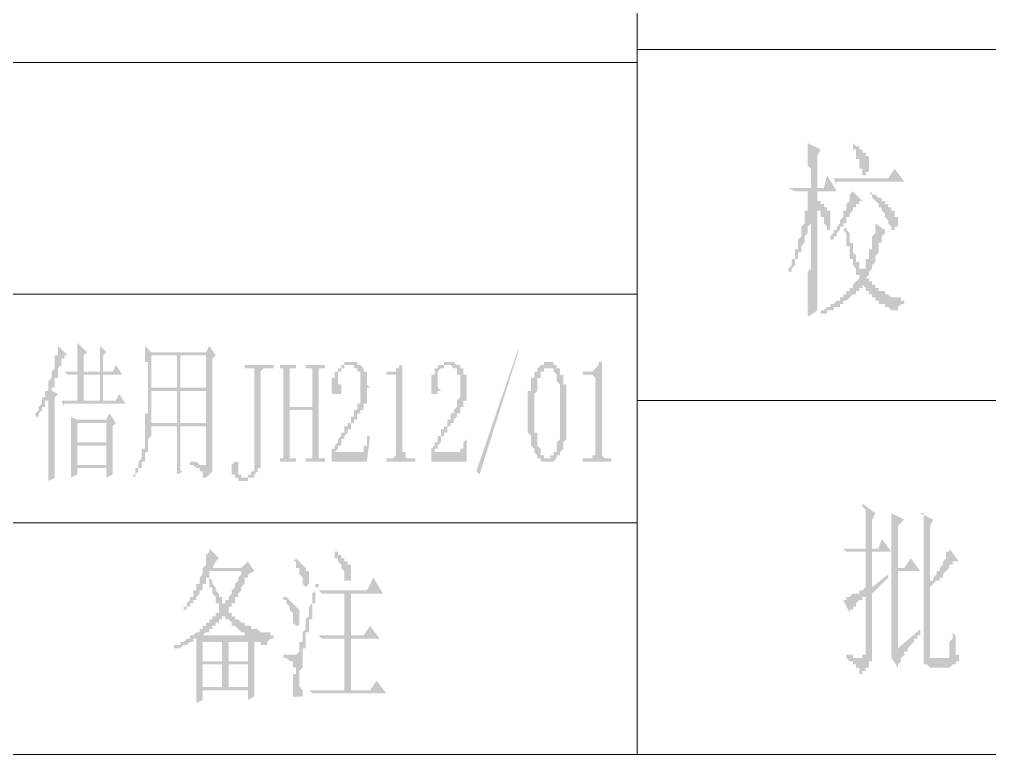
# Model space of a CAD drawing. Header units: millimetres. Extents: x 0 to 275, y 0 to 194.
# Drawn here: x 124.59 to 143.73, y 6.9 to 21.4 of the extents above; entities that cross this region are included whole.
import ezdxf

# ---------------------------------------------------------------- set-up
doc = ezdxf.new("R2010")
doc.units = ezdxf.units.MM

msp = doc.modelspace()

# ---------------------------------------------------------------- hatches: boundary and pattern name
h = msp.add_hatch(color=0)
h.paths.add_polyline_path([(141.0335, 18.901833), (141.0335, 18.838333), (141.097, 18.838333), (141.097, 18.774833), (141.097, 18.711333), (141.097, 18.647833), (141.1605, 18.647833), (141.1605, 18.584333), (141.1605, 18.520833), (141.1605, 18.457333), (141.224, 18.457333), (141.224, 18.393833), (141.224, 18.330333), (141.2875, 18.330333), (141.2875, 18.393833), (141.351, 18.393833), (141.351, 18.457333), (141.351, 18.520833), (141.351, 18.584333), (141.351, 18.647833), (141.351, 18.711333), (141.2875, 18.711333), (141.2875, 18.774833), (141.224, 18.774833), (141.224, 18.838333), (141.1605, 18.838333), (141.1605, 18.901833), (141.097, 18.901833), (141.0335, 18.965333)])
h.paths.add_polyline_path([(140.6525, 18.266833), (140.716, 18.139833), (140.716, 18.203333), (140.7795, 18.203333), (140.843, 18.203333), (140.9065, 18.203333), (142.0495, 18.203333), (141.859, 18.457333), (141.732, 18.266833)])
h.paths.add_polyline_path([(141.0335, 18.012833), (140.97, 17.949333), (140.97, 17.885833), (140.97, 17.822333), (140.9065, 17.758833), (140.9065, 17.695333), (140.9065, 17.631833), (140.843, 17.631833), (140.843, 17.568333), (140.843, 17.504833), (140.7795, 17.441333), (140.7795, 17.377833), (140.716, 17.314333), (140.716, 17.250833), (140.6525, 17.250833), (140.6525, 17.187333), (140.589, 17.123833), (140.589, 17.060333), (140.6525, 17.060333), (140.6525, 17.123833), (140.716, 17.123833), (140.716, 17.187333), (140.7795, 17.250833), (140.7795, 17.314333), (140.843, 17.314333), (140.843, 17.377833), (140.9065, 17.377833), (140.9065, 17.441333), (140.9065, 17.504833), (140.97, 17.504833), (140.97, 17.568333), (141.0335, 17.631833), (141.0335, 17.695333), (141.097, 17.695333), (141.097, 17.758833), (141.1605, 17.758833), (141.1605, 17.822333), (141.224, 17.822333)])
h.paths.add_polyline_path([(141.4145, 18.012833), (141.351, 17.949333), (141.4145, 17.949333), (141.4145, 17.885833), (141.478, 17.822333), (141.5415, 17.758833), (141.5415, 17.695333), (141.605, 17.695333), (141.605, 17.631833), (141.6685, 17.568333), (141.6685, 17.504833), (141.732, 17.441333), (141.732, 17.377833), (141.7955, 17.314333), (141.7955, 17.250833), (141.859, 17.250833), (141.859, 17.314333), (141.9225, 17.314333), (141.9225, 17.377833), (141.9225, 17.441333), (141.9225, 17.504833), (141.859, 17.504833), (141.859, 17.568333), (141.859, 17.631833), (141.7955, 17.631833), (141.7955, 17.695333), (141.732, 17.695333), (141.732, 17.758833), (141.6685, 17.758833), (141.6685, 17.822333), (141.605, 17.822333), (141.605, 17.885833), (141.5415, 17.885833), (141.478, 17.949333), (141.4145, 17.949333)])
h.paths.add_polyline_path([(141.478, 17.377833), (141.478, 17.314333), (141.478, 17.250833), (141.478, 17.187333), (141.4145, 17.123833), (141.4145, 17.060333), (141.4145, 16.996833), (141.4145, 16.933333), (141.4145, 16.869833), (141.351, 16.869833), (141.351, 16.806333), (141.351, 16.742833), (141.351, 16.679333), (141.2875, 16.679333), (141.2875, 16.615833), (141.2875, 16.552333), (141.2875, 16.488833), (141.224, 16.488833), (141.224, 16.425333), (141.224, 16.488833), (141.1605, 16.488833), (141.1605, 16.552333), (141.1605, 16.615833), (141.097, 16.615833), (141.097, 16.679333), (141.097, 16.742833), (141.0335, 16.806333), (141.0335, 16.869833), (141.0335, 16.933333), (141.0335, 16.996833), (140.97, 16.996833), (140.97, 17.060333), (140.97, 17.123833), (140.97, 17.187333), (140.9065, 17.250833), (140.9065, 17.314333), (140.843, 17.250833), (140.9065, 17.187333), (140.9065, 17.123833), (140.9065, 17.060333), (140.9065, 16.996833), (140.9065, 16.933333), (140.97, 16.933333), (140.97, 16.869833), (140.97, 16.806333), (140.97, 16.742833), (140.97, 16.679333), (141.0335, 16.679333), (141.0335, 16.615833), (141.0335, 16.552333), (141.097, 16.488833), (141.097, 16.425333), (141.097, 16.361833), (141.1605, 16.361833), (141.1605, 16.298333), (141.097, 16.234833), (141.0335, 16.171333), (141.0335, 16.107833), (140.97, 16.107833), (140.97, 16.044333), (140.9065, 16.044333), (140.9065, 15.980833), (140.843, 15.980833), (140.843, 15.917333), (140.7795, 15.917333), (140.7795, 15.853833), (140.716, 15.853833), (140.6525, 15.790333), (140.589, 15.790333), (140.589, 15.726833), (140.5255, 15.726833), (140.462, 15.663333), (140.3985, 15.663333), (140.3985, 15.599833), (140.462, 15.599833), (140.5255, 15.599833), (140.5255, 15.663333), (140.589, 15.663333), (140.6525, 15.663333), (140.6525, 15.726833), (140.716, 15.726833), (140.7795, 15.726833), (140.7795, 15.790333), (140.843, 15.790333), (140.843, 15.853833), (140.9065, 15.853833), (140.97, 15.917333), (141.0335, 15.980833), (141.097, 15.980833), (141.097, 16.044333), (141.1605, 16.044333), (141.1605, 16.107833), (141.224, 16.107833), (141.224, 16.171333), (141.2875, 16.107833), (141.2875, 16.044333), (141.351, 16.044333), (141.351, 15.980833), (141.4145, 15.980833), (141.4145, 15.917333), (141.478, 15.917333), (141.478, 15.853833), (141.5415, 15.853833), (141.5415, 15.790333), (141.605, 15.790333), (141.6685, 15.790333), (141.6685, 15.726833), (141.732, 15.726833), (141.7955, 15.663333), (141.859, 15.663333), (141.9225, 15.663333), (141.9225, 15.599833), (141.9225, 15.663333), (141.9225, 15.726833), (141.986, 15.790333), (142.0495, 15.790333), (142.0495, 15.853833), (141.986, 15.853833), (141.986, 15.917333), (141.9225, 15.917333), (141.859, 15.917333), (141.7955, 15.917333), (141.732, 15.980833), (141.6685, 15.980833), (141.6685, 16.044333), (141.605, 16.044333), (141.5415, 16.044333), (141.5415, 16.107833), (141.478, 16.107833), (141.478, 16.171333), (141.4145, 16.171333), (141.4145, 16.234833), (141.351, 16.234833), (141.351, 16.298333), (141.2875, 16.298333), (141.351, 16.361833), (141.351, 16.425333), (141.4145, 16.488833), (141.4145, 16.552333), (141.478, 16.615833), (141.478, 16.679333), (141.478, 16.742833), (141.5415, 16.806333), (141.5415, 16.869833), (141.5415, 16.933333), (141.5415, 16.996833), (141.605, 16.996833), (141.605, 17.060333), (141.605, 17.123833), (141.6685, 17.187333), (141.6685, 17.250833)])
h.paths.add_polyline_path([(140.335, 16.425333), (140.335, 17.758833), (140.335, 17.695333), (140.335, 17.631833), (140.3985, 17.631833), (140.3985, 17.568333), (140.3985, 17.504833), (140.462, 17.504833), (140.462, 17.441333), (140.462, 17.377833), (140.5255, 17.314333), (140.5255, 17.250833), (140.589, 17.250833), (140.589, 17.314333), (140.589, 17.377833), (140.589, 17.441333), (140.589, 17.504833), (140.589, 17.568333), (140.589, 17.631833), (140.5255, 17.631833), (140.5255, 17.695333), (140.462, 17.695333), (140.462, 17.758833), (140.3985, 17.758833), (140.3985, 17.822333), (140.335, 17.822333), (140.335, 18.012833), (140.716, 18.012833), (140.5255, 18.330333), (140.462, 18.076333), (140.335, 18.076333), (140.335, 18.711333), (140.3985, 18.838333), (140.1445, 18.965333), (140.1445, 18.901833), (140.1445, 18.838333), (140.1445, 18.774833), (140.1445, 18.711333), (140.1445, 18.647833), (140.1445, 18.584333), (140.1445, 18.520833), (140.208, 18.457333), (140.208, 18.393833), (140.208, 18.330333), (140.208, 18.266833), (140.208, 18.203333), (140.208, 18.139833), (140.208, 18.076333), (139.7635, 18.076333), (139.8905, 18.012833), (139.954, 18.012833), (140.208, 18.012833), (140.1445, 18.012833), (140.1445, 17.949333), (140.1445, 17.885833), (140.1445, 17.822333), (140.1445, 17.758833), (140.1445, 17.695333), (140.1445, 17.631833), (140.081, 17.631833), (140.081, 17.568333), (140.081, 17.504833), (140.081, 17.441333), (140.081, 17.377833), (140.0175, 17.314333), (140.0175, 17.250833), (140.0175, 17.187333), (140.0175, 17.123833), (139.954, 17.060333), (139.954, 16.996833), (139.954, 16.933333), (139.954, 16.869833), (139.8905, 16.869833), (139.8905, 16.806333), (139.8905, 16.742833), (139.8905, 16.679333), (139.827, 16.679333), (139.827, 16.615833), (139.827, 16.552333), (139.7635, 16.488833), (139.7635, 16.425333), (139.827, 16.425333), (139.827, 16.488833), (139.8905, 16.552333), (139.8905, 16.615833), (139.8905, 16.679333), (139.954, 16.679333), (139.954, 16.742833), (139.954, 16.806333), (140.0175, 16.806333), (140.0175, 16.869833), (140.0175, 16.933333), (140.081, 16.996833), (140.081, 17.060333), (140.081, 17.123833), (140.1445, 17.187333), (140.1445, 17.250833), (140.1445, 17.314333), (140.208, 17.377833), (140.208, 17.314333), (140.208, 17.250833), (140.208, 17.187333), (140.208, 17.123833), (140.208, 17.060333), (140.208, 16.996833), (140.208, 16.933333), (140.208, 16.869833), (140.208, 16.806333), (140.208, 16.742833), (140.208, 16.679333), (140.208, 16.615833), (140.208, 16.552333), (140.208, 16.488833), (140.1445, 16.425333), (140.1445, 16.361833), (140.1445, 16.298333), (140.1445, 16.234833), (140.1445, 16.171333), (140.1445, 16.107833), (140.1445, 16.044333), (140.1445, 15.980833), (140.1445, 15.917333), (140.1445, 15.853833), (140.1445, 15.790333), (140.1445, 15.726833), (140.1445, 15.663333), (140.1445, 15.599833), (140.1445, 15.536333), (140.335, 15.663333), (140.335, 15.726833), (140.335, 15.790333), (140.335, 15.853833), (140.335, 15.917333), (140.335, 15.980833), (140.335, 16.044333), (140.335, 16.107833), (140.335, 16.171333), (140.335, 16.234833), (140.335, 16.298333), (140.335, 16.361833)])
h = msp.add_hatch(color=0)
h.paths.add_polyline_path([(125.857, 14.393333), (126.1745, 14.393333), (126.1745, 13.885333), (125.857, 13.885333)])
h.paths.add_polyline_path([(125.73, 13.440833), (126.3015, 13.440833), (126.3015, 13.059833), (125.73, 13.059833)])
h.paths.add_polyline_path([(125.73, 12.996333), (126.3015, 12.996333), (126.3015, 12.615333), (125.73, 12.615333)])
h.paths.add_polyline_path([(125.73, 14.456833), (125.476, 14.456833), (125.5395, 14.393333), (125.603, 14.393333), (125.6665, 14.393333), (125.73, 14.393333), (125.73, 13.885333), (125.4125, 13.885333), (125.476, 13.758333), (125.476, 13.821833), (125.5395, 13.821833), (125.603, 13.821833), (126.6825, 13.821833), (126.5555, 14.012333), (126.492, 13.885333), (126.238, 13.885333), (126.238, 14.393333), (126.619, 14.393333), (126.492, 14.583833), (126.4285, 14.456833), (126.238, 14.456833), (126.238, 14.774333), (126.3015, 14.837833), (126.1745, 14.964833), (126.1745, 14.901333), (126.1745, 14.837833), (126.1745, 14.774333), (126.1745, 14.710833), (126.1745, 14.647333), (126.1745, 14.583833), (126.1745, 14.520333), (126.1745, 14.456833), (125.857, 14.456833), (125.857, 14.774333), (125.9205, 14.837833), (125.73, 15.028333), (125.73, 14.964833), (125.73, 14.901333), (125.73, 14.837833), (125.73, 14.774333), (125.73, 14.710833), (125.73, 14.647333), (125.73, 14.583833), (125.73, 14.520333)])
h.paths.add_polyline_path([(125.603, 12.361333), (125.73, 12.424833), (125.73, 12.551833), (126.3015, 12.551833), (126.3015, 12.361333), (126.4285, 12.424833), (126.4285, 12.488333), (126.4285, 12.551833), (126.4285, 12.615333), (126.4285, 12.678833), (126.4285, 12.742333), (126.4285, 12.805833), (126.4285, 12.869333), (126.4285, 12.932833), (126.4285, 12.996333), (126.4285, 13.059833), (126.4285, 13.123333), (126.4285, 13.377333), (126.492, 13.440833), (126.365, 13.631333), (126.3015, 13.504333), (125.73, 13.504333), (125.603, 13.567833), (125.603, 13.504333), (125.603, 13.440833), (125.603, 13.377333), (125.603, 13.313833), (125.603, 13.250333), (125.603, 13.186833), (125.603, 13.123333), (125.603, 13.059833), (125.603, 12.996333), (125.603, 12.932833), (125.603, 12.869333), (125.603, 12.805833), (125.603, 12.742333), (125.603, 12.678833), (125.603, 12.615333), (125.603, 12.551833), (125.603, 12.488333), (125.603, 12.424833)])
h.paths.add_polyline_path([(125.349, 14.012333), (125.222, 14.075833), (125.222, 14.139333), (125.2855, 14.139333), (125.2855, 14.202833), (125.2855, 14.266333), (125.2855, 14.329833), (125.349, 14.329833), (125.349, 14.393333), (125.349, 14.456833), (125.349, 14.520333), (125.4125, 14.583833), (125.4125, 14.647333), (125.4125, 14.710833), (125.476, 14.710833), (125.476, 14.774333), (125.5395, 14.774333), (125.349, 14.964833), (125.349, 14.901333), (125.349, 14.837833), (125.349, 14.774333), (125.2855, 14.774333), (125.2855, 14.710833), (125.2855, 14.647333), (125.2855, 14.583833), (125.2855, 14.520333), (125.222, 14.456833), (125.222, 14.393333), (125.222, 14.329833), (125.1585, 14.266333), (125.1585, 14.202833), (125.1585, 14.139333), (125.1585, 14.075833), (125.095, 14.075833), (125.095, 14.012333), (125.095, 13.948833), (125.0315, 13.948833), (125.0315, 13.885333), (125.0315, 13.821833), (124.968, 13.758333), (124.968, 13.694833), (124.9045, 13.631333), (124.9045, 13.567833), (124.9045, 13.504333), (124.9045, 13.567833), (124.968, 13.567833), (124.968, 13.631333), (125.0315, 13.694833), (125.0315, 13.758333), (125.095, 13.758333), (125.095, 13.821833), (125.095, 13.885333), (125.1585, 13.885333), (125.1585, 13.948833), (125.1585, 14.012333), (125.1585, 12.869333), (125.1585, 12.805833), (125.1585, 12.742333), (125.1585, 12.678833), (125.1585, 12.615333), (125.1585, 12.551833), (125.1585, 12.488333), (125.1585, 12.424833), (125.1585, 12.361333), (125.1585, 12.297833), (125.2855, 12.361333), (125.2855, 12.424833), (125.2855, 12.488333), (125.2855, 12.551833), (125.2855, 12.615333), (125.2855, 12.678833), (125.2855, 12.742333), (125.2855, 12.805833), (125.2855, 12.869333), (125.2855, 12.932833), (125.2855, 12.996333), (125.2855, 13.059833), (125.2855, 13.123333), (125.2855, 13.186833), (125.2855, 13.948833)])
h = msp.add_hatch(color=0)
h.paths.add_polyline_path([(127.762, 14.075833), (128.27, 14.075833), (128.27, 13.440833), (127.762, 13.440833)])
h.paths.add_polyline_path([(127.9525, 12.678833), (127.9525, 12.615333), (128.016, 12.615333), (128.0795, 12.551833), (128.143, 12.551833), (128.143, 12.488333), (128.2065, 12.488333), (128.2065, 12.424833), (128.2065, 12.361333), (128.27, 12.361333), (128.3335, 12.424833), (128.397, 12.488333), (128.397, 12.551833), (128.397, 12.615333), (128.397, 12.678833), (128.397, 14.710833), (128.4605, 14.774333), (128.3335, 14.964833), (128.27, 14.837833), (127.1905, 14.837833), (127.0635, 14.964833), (127.0635, 14.901333), (127.0635, 14.837833), (127.0635, 14.774333), (127.0635, 14.710833), (127.0635, 14.647333), (127.127, 14.647333), (127.127, 14.583833), (127.127, 14.520333), (127.127, 14.456833), (127.127, 14.393333), (127.127, 14.329833), (127.127, 14.266333), (127.127, 14.202833), (127.127, 14.139333), (127.127, 14.075833), (127.127, 14.012333), (127.127, 13.948833), (127.127, 13.885333), (127.127, 13.821833), (127.127, 13.758333), (127.127, 13.694833), (127.127, 13.631333), (127.0635, 13.631333), (127.0635, 13.567833), (127.0635, 13.504333), (127.0635, 13.440833), (127.0635, 13.377333), (127.0635, 13.313833), (127.0635, 13.250333), (127.0635, 13.186833), (127.0635, 13.123333), (127.0635, 13.059833), (127.0635, 12.996333), (127.0635, 12.932833), (127, 12.932833), (127, 12.869333), (127, 12.805833), (127, 12.742333), (126.9365, 12.678833), (126.9365, 12.615333), (126.9365, 12.551833), (126.873, 12.551833), (126.873, 12.488333), (126.873, 12.424833), (126.8095, 12.424833), (126.873, 12.361333), (126.873, 12.424833), (126.9365, 12.488333), (126.9365, 12.551833), (127, 12.551833), (127, 12.615333), (127, 12.678833), (127.0635, 12.678833), (127.0635, 12.742333), (127.0635, 12.805833), (127.0635, 12.869333), (127.127, 12.869333), (127.127, 12.932833), (127.127, 12.996333), (127.127, 13.059833), (127.127, 13.123333), (127.1905, 13.186833), (127.1905, 13.250333), (127.1905, 13.313833), (127.1905, 13.377333), (127.6985, 13.377333), (127.6985, 13.313833), (127.6985, 13.250333), (127.6985, 13.186833), (127.6985, 13.123333), (127.6985, 13.059833), (127.6985, 12.996333), (127.6985, 12.932833), (127.6985, 12.869333), (127.6985, 12.805833), (127.6985, 12.742333), (127.6985, 12.678833), (127.6985, 12.615333), (127.6985, 12.551833), (127.6985, 12.488333), (127.6985, 12.424833), (127.8255, 12.488333), (127.762, 12.488333), (127.762, 12.551833), (127.762, 12.615333), (127.762, 12.678833), (127.762, 12.742333), (127.762, 12.805833), (127.762, 12.869333), (127.762, 12.932833), (127.762, 12.996333), (127.762, 13.059833), (127.762, 13.123333), (127.762, 13.186833), (127.762, 13.250333), (127.762, 13.313833), (127.762, 13.377333), (128.27, 13.377333), (128.27, 12.678833), (128.27, 12.615333), (128.2065, 12.615333), (128.143, 12.615333), (128.0795, 12.678833), (128.016, 12.678833)])
h.paths.add_polyline_path([(127.1905, 14.774333), (127.6985, 14.774333), (127.6985, 14.139333), (127.1905, 14.139333)])
h.paths.add_polyline_path([(127.762, 14.774333), (128.27, 14.774333), (128.27, 14.139333), (127.762, 14.139333)])
h.paths.add_polyline_path([(127.1905, 14.075833), (127.6985, 14.075833), (127.6985, 13.440833), (127.1905, 13.440833), (127.1905, 13.504333), (127.1905, 13.567833), (127.1905, 13.631333), (127.1905, 13.694833), (127.1905, 13.758333), (127.1905, 13.821833), (127.1905, 13.885333), (127.1905, 13.948833), (127.1905, 14.012333)])
h = msp.add_hatch(color=0)
h.dxf.hatch_style = 2
h.paths.add_polyline_path([(133.6675, 12.424833), (133.604, 12.488333), (134.4295, 14.901333), (134.4295, 14.837833)])
h = msp.add_hatch(color=0)
h.dxf.hatch_style = 2
h.paths.add_polyline_path([(129.2225, 14.456833), (129.2225, 14.520333), (129.159, 14.520333), (129.032, 14.520333), (129.032, 14.583833), (129.6035, 14.583833), (129.6035, 14.520333), (129.413, 14.520333), (129.3495, 14.456833), (129.3495, 12.869333), (129.3495, 12.805833), (129.3495, 12.742333), (129.3495, 12.678833), (129.3495, 12.615333), (129.3495, 12.551833), (129.286, 12.551833), (129.286, 12.488333), (129.2225, 12.424833), (129.2225, 12.361333), (129.159, 12.361333), (129.0955, 12.361333), (129.0955, 12.297833), (129.032, 12.297833), (128.9685, 12.297833), (128.905, 12.297833), (128.905, 12.361333), (128.8415, 12.361333), (128.8415, 12.424833), (128.778, 12.424833), (128.778, 12.488333), (128.778, 12.551833), (128.778, 12.615333), (128.8415, 12.678833), (128.905, 12.678833), (128.905, 12.615333), (128.905, 12.551833), (128.905, 12.488333), (128.905, 12.424833), (128.9685, 12.424833), (128.9685, 12.361333), (129.032, 12.361333), (129.0955, 12.361333), (129.0955, 12.424833), (129.159, 12.424833), (129.159, 12.488333), (129.2225, 12.488333), (129.2225, 12.551833), (129.2225, 12.615333), (129.2225, 12.678833), (129.2225, 12.742333), (129.2225, 12.805833)])
h = msp.add_hatch(color=0)
h.dxf.hatch_style = 2
h.paths.add_polyline_path([(130.4925, 12.805833), (130.4925, 12.742333), (130.556, 12.742333), (130.6195, 12.742333), (130.6195, 12.678833), (130.2385, 12.678833), (130.2385, 12.742333), (130.302, 12.742333), (130.3655, 12.742333), (130.3655, 12.805833), (130.3655, 13.694833), (129.921, 13.694833), (129.921, 12.805833), (129.921, 12.742333), (129.9845, 12.742333), (130.048, 12.742333), (130.048, 12.678833), (129.7305, 12.678833), (129.7305, 12.742333), (129.794, 12.742333), (129.794, 12.805833), (129.794, 14.456833), (129.794, 14.520333), (129.7305, 14.520333), (129.7305, 14.583833), (130.048, 14.583833), (130.048, 14.520333), (129.9845, 14.520333), (129.921, 14.520333), (129.921, 14.456833), (129.921, 13.758333), (130.3655, 13.758333), (130.3655, 14.456833), (130.3655, 14.520333), (130.302, 14.520333), (130.2385, 14.520333), (130.2385, 14.583833), (130.6195, 14.583833), (130.6195, 14.520333), (130.556, 14.520333), (130.4925, 14.520333), (130.4925, 14.456833)])
h = msp.add_hatch(color=0)
h.dxf.hatch_style = 2
h.paths.add_polyline_path([(131.318, 14.139333), (131.318, 14.202833), (131.318, 14.266333), (131.318, 14.329833), (131.318, 14.393333), (131.318, 14.456833), (131.2545, 14.456833), (131.2545, 14.520333), (131.191, 14.520333), (131.191, 14.583833), (131.1275, 14.583833), (131.064, 14.583833), (131.0005, 14.583833), (131.0005, 14.520333), (130.937, 14.520333), (130.937, 14.456833), (130.8735, 14.456833), (130.8735, 14.393333), (130.8735, 14.329833), (130.8735, 14.266333), (130.8735, 14.202833), (130.937, 14.202833), (130.937, 14.139333), (130.937, 14.075833), (130.937, 14.012333), (130.8735, 14.012333), (130.81, 14.012333), (130.7465, 14.012333), (130.7465, 14.075833), (130.7465, 14.139333), (130.7465, 14.202833), (130.7465, 14.266333), (130.7465, 14.329833), (130.81, 14.329833), (130.81, 14.393333), (130.81, 14.456833), (130.8735, 14.456833), (130.8735, 14.520333), (130.937, 14.520333), (130.937, 14.583833), (131.0005, 14.583833), (131.0005, 14.647333), (131.064, 14.647333), (131.1275, 14.647333), (131.191, 14.647333), (131.2545, 14.647333), (131.2545, 14.583833), (131.318, 14.583833), (131.3815, 14.520333), (131.3815, 14.456833), (131.445, 14.456833), (131.445, 14.393333), (131.445, 14.329833), (131.445, 14.266333), (131.445, 14.202833), (131.5085, 14.139333), (131.445, 14.139333), (131.445, 14.075833), (131.445, 14.012333), (131.445, 13.948833), (131.445, 13.885333), (131.445, 13.821833), (131.3815, 13.821833), (131.3815, 13.758333), (131.3815, 13.694833), (131.318, 13.694833), (131.318, 13.631333), (131.2545, 13.631333), (131.2545, 13.567833), (131.2545, 13.504333), (131.191, 13.504333), (131.191, 13.440833), (131.1275, 13.440833), (131.1275, 13.377333), (131.1275, 13.313833), (131.064, 13.313833), (131.064, 13.250333), (131.0005, 13.186833), (131.0005, 13.123333), (130.937, 13.123333), (130.937, 13.059833), (130.937, 12.996333), (130.8735, 12.996333), (130.8735, 12.932833), (130.81, 12.869333), (131.2545, 12.869333), (131.318, 12.869333), (131.3815, 12.869333), (131.3815, 12.932833), (131.3815, 12.996333), (131.445, 12.996333), (131.445, 13.059833), (131.445, 13.123333), (131.445, 13.186833), (131.5085, 13.186833), (131.445, 12.678833), (130.7465, 12.678833), (130.7465, 12.805833), (130.7465, 12.869333), (130.7465, 12.932833), (130.81, 12.932833), (130.81, 12.996333), (130.8735, 13.059833), (130.8735, 13.123333), (130.937, 13.186833), (130.937, 13.250333), (131.0005, 13.250333), (131.0005, 13.313833), (131.0005, 13.377333), (131.064, 13.377333), (131.064, 13.440833), (131.1275, 13.440833), (131.1275, 13.504333), (131.1275, 13.567833), (131.191, 13.567833), (131.191, 13.631333), (131.191, 13.694833), (131.2545, 13.694833), (131.2545, 13.758333), (131.2545, 13.821833), (131.318, 13.821833), (131.318, 13.885333), (131.318, 13.948833), (131.318, 14.012333), (131.318, 14.075833)])
h = msp.add_hatch(color=0)
h.dxf.hatch_style = 2
h.paths.add_polyline_path([(132.1435, 14.647333), (132.1435, 12.932833), (132.1435, 12.869333), (132.207, 12.869333), (132.207, 12.805833), (132.207, 12.742333), (132.2705, 12.742333), (132.334, 12.742333), (132.3975, 12.742333), (132.3975, 12.678833), (131.826, 12.678833), (131.826, 12.742333), (131.8895, 12.742333), (131.953, 12.742333), (132.0165, 12.805833), (132.0165, 12.869333), (132.0165, 12.932833), (132.0165, 14.266333), (132.0165, 14.329833), (132.0165, 14.393333), (131.953, 14.393333), (131.826, 14.393333), (131.826, 14.456833), (131.8895, 14.456833), (131.953, 14.456833), (132.0165, 14.456833), (132.0165, 14.520333), (132.08, 14.520333), (132.08, 14.583833), (132.1435, 14.583833)])
h = msp.add_hatch(color=0)
h.dxf.hatch_style = 2
h.paths.add_polyline_path([(133.2865, 14.139333), (133.2865, 14.202833), (133.2865, 14.266333), (133.2865, 14.329833), (133.2865, 14.393333), (133.223, 14.393333), (133.223, 14.456833), (133.223, 14.520333), (133.1595, 14.520333), (133.096, 14.583833), (133.0325, 14.583833), (132.969, 14.583833), (132.969, 14.520333), (132.9055, 14.520333), (132.842, 14.456833), (132.842, 14.393333), (132.842, 14.329833), (132.842, 14.266333), (132.842, 14.202833), (132.842, 14.139333), (132.9055, 14.075833), (132.842, 14.075833), (132.842, 14.012333), (132.7785, 14.012333), (132.715, 14.012333), (132.715, 14.075833), (132.715, 14.139333), (132.715, 14.202833), (132.715, 14.266333), (132.715, 14.329833), (132.715, 14.393333), (132.7785, 14.393333), (132.7785, 14.456833), (132.7785, 14.520333), (132.842, 14.520333), (132.842, 14.583833), (132.9055, 14.583833), (132.969, 14.583833), (132.969, 14.647333), (133.0325, 14.647333), (133.096, 14.647333), (133.1595, 14.647333), (133.223, 14.583833), (133.2865, 14.583833), (133.2865, 14.520333), (133.35, 14.520333), (133.35, 14.456833), (133.35, 14.393333), (133.4135, 14.393333), (133.4135, 14.329833), (133.4135, 14.266333), (133.4135, 14.202833), (133.4135, 14.139333), (133.4135, 14.075833), (133.4135, 14.012333), (133.4135, 13.948833), (133.4135, 13.885333), (133.35, 13.885333), (133.35, 13.821833), (133.35, 13.758333), (133.2865, 13.758333), (133.2865, 13.694833), (133.2865, 13.631333), (133.223, 13.631333), (133.223, 13.567833), (133.1595, 13.504333), (133.1595, 13.440833), (133.096, 13.440833), (133.096, 13.377333), (133.0325, 13.377333), (133.0325, 13.313833), (133.0325, 13.250333), (132.969, 13.250333), (132.969, 13.186833), (132.9055, 13.186833), (132.9055, 13.123333), (132.9055, 13.059833), (132.842, 12.996333), (132.842, 12.932833), (132.7785, 12.932833), (132.7785, 12.869333), (133.223, 12.869333), (133.2865, 12.869333), (133.2865, 12.932833), (133.35, 12.932833), (133.35, 12.996333), (133.35, 13.059833), (133.4135, 13.123333), (133.4135, 13.186833), (133.4135, 12.678833), (132.715, 12.678833), (132.715, 12.805833), (132.715, 12.869333), (132.715, 12.932833), (132.7785, 12.996333), (132.7785, 13.059833), (132.842, 13.059833), (132.842, 13.123333), (132.842, 13.186833), (132.9055, 13.186833), (132.9055, 13.250333), (132.9055, 13.313833), (132.969, 13.313833), (132.969, 13.377333), (133.0325, 13.377333), (133.0325, 13.440833), (133.0325, 13.504333), (133.096, 13.504333), (133.096, 13.567833), (133.096, 13.631333), (133.1595, 13.631333), (133.1595, 13.694833), (133.223, 13.758333), (133.223, 13.821833), (133.223, 13.885333), (133.2865, 13.948833), (133.2865, 14.012333), (133.2865, 14.075833)])
h = msp.add_hatch(color=0)
h.paths.add_polyline_path([(135.001, 14.520333), (134.9375, 14.520333), (134.9375, 14.456833), (134.874, 14.456833), (134.874, 14.393333), (134.874, 14.329833), (134.8105, 14.329833), (134.8105, 14.266333), (134.8105, 14.202833), (134.8105, 14.139333), (134.8105, 14.075833), (134.747, 14.012333), (134.747, 13.948833), (134.747, 13.885333), (134.747, 13.821833), (134.747, 13.758333), (134.747, 13.694833), (134.747, 13.631333), (134.747, 13.567833), (134.747, 13.504333), (134.747, 13.440833), (134.747, 13.377333), (134.747, 13.313833), (134.747, 13.250333), (134.8105, 13.250333), (134.8105, 13.186833), (134.8105, 13.123333), (134.8105, 13.059833), (134.8105, 12.996333), (134.874, 12.932833), (134.874, 12.869333), (134.874, 12.805833), (134.9375, 12.805833), (134.9375, 12.742333), (135.001, 12.742333), (135.0645, 12.742333), (135.0645, 12.805833), (135.128, 12.805833), (135.128, 12.869333), (135.1915, 12.869333), (135.1915, 12.932833), (135.1915, 12.996333), (135.1915, 13.059833), (135.255, 13.123333), (135.255, 13.186833), (135.255, 13.250333), (135.255, 13.313833), (135.255, 13.377333), (135.255, 13.440833), (135.255, 13.504333), (135.255, 13.567833), (135.255, 13.631333), (135.255, 13.694833), (135.255, 13.758333), (135.255, 13.821833), (135.255, 13.885333), (135.255, 13.948833), (135.255, 14.012333), (135.255, 14.075833), (135.255, 14.139333), (135.255, 14.202833), (135.1915, 14.266333), (135.1915, 14.329833), (135.1915, 14.393333), (135.128, 14.456833), (135.128, 14.520333), (135.0645, 14.520333)])
h.paths.add_polyline_path([(135.001, 12.678833), (134.9375, 12.678833), (134.874, 12.678833), (134.874, 12.742333), (134.8105, 12.742333), (134.8105, 12.805833), (134.747, 12.869333), (134.747, 12.932833), (134.6835, 12.996333), (134.6835, 13.059833), (134.6835, 13.123333), (134.6835, 13.186833), (134.62, 13.250333), (134.62, 13.313833), (134.62, 13.377333), (134.62, 13.440833), (134.62, 13.504333), (134.62, 13.567833), (134.62, 13.631333), (134.62, 13.694833), (134.62, 13.758333), (134.62, 13.821833), (134.62, 13.885333), (134.62, 13.948833), (134.62, 14.012333), (134.62, 14.075833), (134.6835, 14.075833), (134.6835, 14.139333), (134.6835, 14.202833), (134.6835, 14.266333), (134.6835, 14.329833), (134.747, 14.329833), (134.747, 14.393333), (134.747, 14.456833), (134.8105, 14.456833), (134.8105, 14.520333), (134.874, 14.583833), (134.9375, 14.583833), (134.9375, 14.647333), (135.001, 14.647333), (135.0645, 14.647333), (135.128, 14.647333), (135.128, 14.583833), (135.1915, 14.583833), (135.1915, 14.520333), (135.255, 14.520333), (135.255, 14.456833), (135.255, 14.393333), (135.3185, 14.393333), (135.3185, 14.329833), (135.3185, 14.266333), (135.3185, 14.202833), (135.382, 14.202833), (135.382, 14.139333), (135.382, 14.075833), (135.382, 14.012333), (135.382, 13.948833), (135.382, 13.885333), (135.382, 13.821833), (135.382, 13.758333), (135.382, 13.694833), (135.382, 13.631333), (135.382, 13.567833), (135.382, 13.504333), (135.382, 13.440833), (135.382, 13.377333), (135.382, 13.313833), (135.382, 13.250333), (135.382, 13.186833), (135.382, 13.123333), (135.3185, 13.059833), (135.3185, 12.996333), (135.3185, 12.932833), (135.255, 12.869333), (135.255, 12.805833), (135.1915, 12.805833), (135.1915, 12.742333), (135.128, 12.678833), (135.0645, 12.678833)])
h = msp.add_hatch(color=0)
h.dxf.hatch_style = 2
h.paths.add_polyline_path([(136.0805, 14.647333), (136.0805, 12.932833), (136.0805, 12.869333), (136.0805, 12.805833), (136.144, 12.742333), (136.2075, 12.742333), (136.271, 12.742333), (136.271, 12.678833), (135.6995, 12.678833), (135.6995, 12.742333), (135.763, 12.742333), (135.8265, 12.742333), (135.89, 12.742333), (135.89, 12.805833), (135.9535, 12.805833), (135.9535, 12.869333), (135.9535, 12.932833), (135.9535, 14.266333), (135.9535, 14.329833), (135.89, 14.393333), (135.6995, 14.393333), (135.6995, 14.456833), (135.763, 14.456833), (135.8265, 14.456833), (135.89, 14.456833), (135.9535, 14.520333), (136.017, 14.583833), (136.017, 14.647333)])
h = msp.add_hatch(color=0)
h.paths.add_polyline_path([(141.7955, 8.805333), (141.9225, 8.614833), (141.9225, 8.678333), (141.986, 8.741833), (141.986, 8.805333), (142.0495, 8.868833), (142.0495, 8.932333), (142.113, 8.932333), (142.113, 8.995833), (142.1765, 9.059333), (142.24, 9.122833), (142.24, 9.186333), (142.3035, 9.186333), (142.3035, 9.249833), (142.367, 9.249833), (142.367, 9.313333), (142.367, 9.376833), (141.9225, 8.995833), (141.9225, 10.519833), (142.367, 10.519833), (142.1765, 10.773833), (142.0495, 10.583333), (141.9225, 10.583333), (141.9225, 11.408833), (142.0495, 11.535833), (141.7955, 11.662833), (141.7955, 11.599333), (141.7955, 11.535833), (141.7955, 11.472333), (141.7955, 11.408833), (141.7955, 11.345333), (141.7955, 11.281833), (141.7955, 11.218333), (141.7955, 11.154833), (141.7955, 11.091333), (141.7955, 9.122833), (141.7955, 9.059333), (141.7955, 8.995833), (141.7955, 8.932333), (141.7955, 8.868833)])
h.paths.add_polyline_path([(142.4305, 8.932333), (142.4305, 8.868833), (142.4305, 8.805333), (142.4305, 8.741833), (142.4305, 8.678333), (142.494, 8.678333), (142.5575, 8.614833), (142.621, 8.614833), (142.9385, 8.614833), (143.002, 8.678333), (143.0655, 8.678333), (143.0655, 8.741833), (143.129, 8.741833), (143.129, 8.805333), (143.129, 8.868833), (143.0655, 8.868833), (143.0655, 8.932333), (143.0655, 8.995833), (143.0655, 9.059333), (143.0655, 9.122833), (143.0655, 9.186333), (143.0655, 9.249833), (143.002, 9.313333), (143.002, 9.376833), (143.002, 9.440333), (143.002, 9.503833), (143.002, 9.440333), (143.002, 9.376833), (143.002, 9.313333), (143.002, 9.249833), (143.002, 9.186333), (142.9385, 9.122833), (142.9385, 9.059333), (142.9385, 8.995833), (142.9385, 8.932333), (142.9385, 8.868833), (142.9385, 8.805333), (142.875, 8.805333), (142.621, 8.805333), (142.5575, 8.805333), (142.5575, 8.868833), (142.5575, 8.932333), (142.5575, 8.995833), (142.5575, 10.202333), (142.621, 10.265833), (142.6845, 10.329333), (142.748, 10.329333), (142.748, 10.392833), (142.8115, 10.392833), (142.8115, 10.456333), (142.875, 10.519833), (142.9385, 10.583333), (142.9385, 10.646833), (143.002, 10.646833), (143.002, 10.710333), (143.0655, 10.710333), (143.129, 10.710333), (142.9385, 10.964333), (142.9385, 10.900833), (142.875, 10.900833), (142.875, 10.837333), (142.875, 10.773833), (142.8115, 10.710333), (142.8115, 10.646833), (142.748, 10.583333), (142.748, 10.519833), (142.6845, 10.519833), (142.6845, 10.456333), (142.621, 10.392833), (142.621, 10.329333), (142.5575, 10.329333), (142.5575, 10.265833), (142.5575, 11.408833), (142.621, 11.535833), (142.367, 11.662833), (142.4305, 11.662833), (142.4305, 11.599333), (142.4305, 11.535833), (142.4305, 11.472333), (142.4305, 11.408833), (142.4305, 11.345333), (142.4305, 11.281833), (142.4305, 11.218333), (142.4305, 11.154833)])
h.paths.add_polyline_path([(140.843, 9.948333), (140.97, 9.694333), (140.97, 9.757833), (141.0335, 9.757833), (141.0335, 9.821333), (141.097, 9.821333), (141.097, 9.884833), (141.1605, 9.948333), (141.224, 9.948333), (141.224, 10.011833), (141.2875, 10.011833), (141.2875, 8.995833), (141.2875, 8.932333), (141.2875, 8.868833), (141.224, 8.868833), (141.224, 8.805333), (141.1605, 8.805333), (141.097, 8.805333), (141.0335, 8.805333), (141.0335, 8.868833), (140.97, 8.868833), (140.9065, 8.868833), (140.9065, 8.805333), (140.97, 8.741833), (141.0335, 8.741833), (141.0335, 8.678333), (141.097, 8.678333), (141.097, 8.614833), (141.1605, 8.614833), (141.1605, 8.551333), (141.1605, 8.487833), (141.224, 8.487833), (141.224, 8.551333), (141.2875, 8.551333), (141.2875, 8.614833), (141.351, 8.614833), (141.351, 8.678333), (141.351, 8.741833), (141.4145, 8.741833), (141.4145, 8.805333), (141.4145, 8.868833), (141.4145, 8.932333), (141.4145, 10.075333), (141.732, 10.392833), (141.732, 10.456333), (141.4145, 10.202333), (141.4145, 10.900833), (141.7955, 10.900833), (141.605, 11.154833), (141.5415, 10.964333), (141.4145, 10.964333), (141.4145, 11.535833), (141.478, 11.662833), (141.224, 11.853333), (141.224, 11.789833), (141.2875, 11.726333), (141.2875, 11.662833), (141.2875, 11.599333), (141.2875, 11.535833), (141.2875, 11.472333), (141.2875, 11.408833), (141.2875, 11.345333), (141.2875, 11.281833), (141.2875, 11.218333), (141.2875, 11.154833), (141.2875, 11.091333), (141.2875, 11.027833), (141.2875, 10.964333), (140.843, 10.964333), (140.9065, 10.900833), (141.0335, 10.900833), (141.2875, 10.900833), (141.2875, 10.202333), (141.224, 10.138833), (141.1605, 10.138833), (141.1605, 10.075333), (141.097, 10.075333), (141.0335, 10.075333), (140.97, 10.011833), (140.9065, 10.011833), (140.9065, 9.948333)])
h = msp.add_hatch(color=0)
h.paths.add_polyline_path([(128.0795, 7.916333), (128.2065, 7.979833), (128.2065, 8.170333), (129.0955, 8.170333), (129.0955, 7.979833), (129.2225, 8.043333), (129.2225, 8.106833), (129.2225, 8.170333), (129.2225, 8.233833), (129.2225, 8.297333), (129.2225, 8.360833), (129.2225, 8.424333), (129.2225, 9.122833), (129.286, 9.122833), (129.3495, 9.122833), (129.3495, 9.059333), (129.413, 9.059333), (129.4765, 9.059333), (129.4765, 9.122833), (129.54, 9.186333), (129.6035, 9.186333), (129.6035, 9.249833), (129.54, 9.249833), (129.54, 9.313333), (129.4765, 9.313333), (129.413, 9.313333), (129.3495, 9.313333), (129.286, 9.376833), (129.2225, 9.376833), (129.159, 9.376833), (129.159, 9.440333), (129.0955, 9.440333), (129.032, 9.440333), (129.032, 9.503833), (128.9685, 9.503833), (128.905, 9.567333), (128.8415, 9.567333), (128.8415, 9.630833), (128.778, 9.630833), (128.778, 9.694333), (128.7145, 9.694333), (128.7145, 9.757833), (128.7145, 9.821333), (128.778, 9.821333), (128.778, 9.884833), (128.8415, 9.884833), (128.8415, 9.948333), (128.8415, 10.011833), (128.905, 10.011833), (128.905, 10.075333), (128.9685, 10.138833), (128.9685, 10.202333), (129.032, 10.265833), (129.032, 10.329333), (129.032, 10.392833), (129.0955, 10.392833), (129.0955, 10.456333), (129.2225, 10.519833), (129.0955, 10.710333), (128.9685, 10.583333), (128.397, 10.583333), (128.4605, 10.710333), (128.524, 10.773833), (128.3335, 10.964333), (128.3335, 10.900833), (128.27, 10.837333), (128.27, 10.773833), (128.27, 10.710333), (128.27, 10.646833), (128.2065, 10.583333), (128.2065, 10.519833), (128.2065, 10.456333), (128.143, 10.392833), (128.143, 10.329333), (128.143, 10.265833), (128.0795, 10.265833), (128.0795, 10.202333), (128.0795, 10.138833), (128.016, 10.138833), (128.016, 10.075333), (128.016, 10.011833), (127.9525, 10.011833), (127.9525, 9.948333), (127.889, 9.884833), (127.889, 9.821333), (127.8255, 9.821333), (127.8255, 9.757833), (127.8255, 9.694333), (127.8255, 9.757833), (127.889, 9.757833), (127.889, 9.821333), (127.9525, 9.821333), (127.9525, 9.884833), (128.016, 9.884833), (128.016, 9.948333), (128.0795, 9.948333), (128.0795, 10.011833), (128.143, 10.075333), (128.143, 10.138833), (128.2065, 10.138833), (128.2065, 10.202333), (128.2065, 10.265833), (128.27, 10.265833), (128.27, 10.329333), (128.27, 10.392833), (128.3335, 10.392833), (128.3335, 10.329333), (128.3335, 10.265833), (128.3335, 10.202333), (128.397, 10.202333), (128.397, 10.138833), (128.397, 10.075333), (128.4605, 10.011833), (128.4605, 9.948333), (128.4605, 9.884833), (128.524, 9.884833), (128.524, 9.821333), (128.524, 9.757833), (128.524, 9.694333), (128.4605, 9.694333), (128.4605, 9.630833), (128.397, 9.630833), (128.397, 9.567333), (128.3335, 9.567333), (128.3335, 9.503833), (128.27, 9.503833), (128.27, 9.440333), (128.2065, 9.440333), (128.2065, 9.376833), (128.143, 9.376833), (128.143, 9.313333), (128.0795, 9.313333), (128.016, 9.249833), (127.9525, 9.249833), (127.9525, 9.186333), (127.889, 9.186333), (127.8255, 9.122833), (127.762, 9.122833), (127.762, 9.059333), (127.6985, 9.059333), (127.635, 9.059333), (127.635, 8.995833), (127.6985, 8.995833), (127.762, 8.995833), (127.8255, 9.059333), (127.889, 9.059333), (127.9525, 9.122833), (128.016, 9.122833), (128.016, 9.186333), (128.0795, 9.186333), (128.0795, 8.487833), (128.0795, 8.424333), (128.0795, 8.360833), (128.0795, 8.297333), (128.0795, 8.233833), (128.0795, 8.170333), (128.0795, 8.106833), (128.0795, 8.043333), (128.0795, 7.979833)])
h.paths.add_polyline_path([(128.3335, 10.519833), (128.9685, 10.519833), (128.9685, 10.456333), (128.905, 10.392833), (128.905, 10.329333), (128.8415, 10.265833), (128.8415, 10.202333), (128.778, 10.138833), (128.778, 10.075333), (128.7145, 10.011833), (128.7145, 9.948333), (128.651, 9.948333), (128.651, 9.884833), (128.5875, 9.884833), (128.5875, 9.948333), (128.5875, 10.011833), (128.524, 10.011833), (128.524, 10.075333), (128.4605, 10.138833), (128.4605, 10.202333), (128.397, 10.265833), (128.397, 10.329333), (128.3335, 10.392833), (128.3335, 10.456333)])
h.paths.add_polyline_path([(128.651, 9.630833), (128.651, 9.567333), (128.7145, 9.567333), (128.778, 9.503833), (128.778, 9.440333), (128.8415, 9.440333), (128.905, 9.376833), (128.9685, 9.313333), (129.032, 9.313333), (129.032, 9.249833), (129.0955, 9.249833), (128.2065, 9.249833), (128.27, 9.313333), (128.3335, 9.313333), (128.3335, 9.376833), (128.397, 9.376833), (128.397, 9.440333), (128.4605, 9.440333), (128.4605, 9.503833), (128.524, 9.503833), (128.524, 9.567333), (128.5875, 9.567333), (128.5875, 9.630833)])
h.paths.add_polyline_path([(128.2065, 9.122833), (128.5875, 9.122833), (128.5875, 8.741833), (128.2065, 8.741833)])
h.paths.add_polyline_path([(128.7145, 9.122833), (129.0955, 9.122833), (129.0955, 8.741833), (128.7145, 8.741833)])
h.paths.add_polyline_path([(128.2065, 8.678333), (128.5875, 8.678333), (128.5875, 8.233833), (128.2065, 8.233833)])
h.paths.add_polyline_path([(128.7145, 8.678333), (129.0955, 8.678333), (129.0955, 8.233833), (128.7145, 8.233833)])
h = msp.add_hatch(color=0)
h.paths.add_polyline_path([(130.81, 10.900833), (130.81, 10.837333), (130.81, 10.773833), (130.8735, 10.773833), (130.8735, 10.710333), (130.937, 10.646833), (130.937, 10.583333), (131.0005, 10.519833), (131.0005, 10.456333), (131.0005, 10.392833), (131.0005, 10.329333), (131.064, 10.329333), (131.1275, 10.329333), (131.1275, 10.392833), (131.1275, 10.456333), (131.1275, 10.519833), (131.1275, 10.583333), (131.1275, 10.646833), (131.064, 10.646833), (131.064, 10.710333), (131.0005, 10.710333), (131.0005, 10.773833), (130.937, 10.773833), (130.937, 10.837333), (130.8735, 10.837333), (130.8735, 10.900833)])
h.paths.add_polyline_path([(130.4925, 10.138833), (130.556, 10.075333), (130.6195, 10.075333), (130.683, 10.075333), (130.7465, 10.075333), (131.0005, 10.075333), (131.0005, 9.249833), (130.4925, 9.249833), (130.556, 9.186333), (130.6195, 9.186333), (130.683, 9.186333), (130.7465, 9.186333), (131.0005, 9.186333), (131.0005, 8.170333), (130.302, 8.170333), (130.3655, 8.106833), (130.429, 8.106833), (130.4925, 8.106833), (130.556, 8.106833), (131.826, 8.106833), (131.6355, 8.360833), (131.5085, 8.170333), (131.1275, 8.170333), (131.1275, 9.186333), (131.699, 9.186333), (131.5085, 9.440333), (131.3815, 9.249833), (131.1275, 9.249833), (131.1275, 10.075333), (131.7625, 10.075333), (131.572, 10.392833), (131.445, 10.138833)])
h.paths.add_polyline_path([(130.4925, 10.265833), (130.429, 10.265833), (130.429, 10.202333), (130.429, 10.138833), (130.3655, 10.075333), (130.3655, 10.011833), (130.3655, 9.948333), (130.3655, 9.884833), (130.302, 9.821333), (130.302, 9.757833), (130.302, 9.694333), (130.302, 9.630833), (130.2385, 9.567333), (130.2385, 9.503833), (130.2385, 9.440333), (130.2385, 9.376833), (130.175, 9.313333), (130.175, 9.249833), (130.175, 9.186333), (130.175, 9.122833), (130.1115, 9.122833), (130.1115, 9.059333), (130.1115, 8.995833), (130.1115, 8.932333), (130.048, 8.868833), (129.9845, 8.868833), (129.921, 8.868833), (129.8575, 8.868833), (129.794, 8.868833), (129.794, 8.805333), (129.8575, 8.805333), (129.921, 8.741833), (129.9845, 8.741833), (129.9845, 8.678333), (129.9845, 8.614833), (130.048, 8.614833), (130.048, 8.551333), (130.048, 8.487833), (129.9845, 8.487833), (129.9845, 8.424333), (129.9845, 8.360833), (129.9845, 8.297333), (129.9845, 8.233833), (129.9845, 8.170333), (129.9845, 8.106833), (129.9845, 8.043333), (130.048, 8.043333), (130.1115, 8.043333), (130.175, 8.043333), (130.175, 8.106833), (130.175, 8.170333), (130.1115, 8.233833), (130.1115, 8.297333), (130.1115, 8.360833), (130.1115, 8.424333), (130.1115, 8.487833), (130.1115, 8.551333), (130.175, 8.614833), (130.175, 8.678333), (130.175, 8.741833), (130.175, 8.805333), (130.175, 8.868833), (130.175, 8.932333), (130.175, 8.995833), (130.2385, 8.995833), (130.2385, 9.059333), (130.2385, 9.122833), (130.2385, 9.186333), (130.2385, 9.249833), (130.2385, 9.313333), (130.302, 9.313333), (130.302, 9.376833), (130.302, 9.440333), (130.302, 9.503833), (130.302, 9.567333), (130.3655, 9.567333), (130.3655, 9.630833), (130.3655, 9.694333), (130.3655, 9.757833), (130.3655, 9.821333), (130.3655, 9.884833), (130.429, 9.884833), (130.429, 9.948333), (130.429, 10.011833), (130.429, 10.075333), (130.429, 10.138833), (130.429, 10.202333), (130.4925, 10.202333)])
h.paths.add_polyline_path([(129.794, 10.011833), (129.794, 9.948333), (129.8575, 9.948333), (129.8575, 9.884833), (129.921, 9.821333), (129.921, 9.757833), (129.9845, 9.694333), (129.9845, 9.630833), (129.9845, 9.567333), (129.9845, 9.503833), (130.048, 9.440333), (130.1115, 9.440333), (130.1115, 9.503833), (130.1115, 9.567333), (130.1115, 9.630833), (130.1115, 9.694333), (130.1115, 9.757833), (130.048, 9.821333), (129.9845, 9.884833), (129.921, 9.948333), (129.8575, 10.011833)])
h.paths.add_polyline_path([(130.048, 10.773833), (129.9845, 10.710333), (130.048, 10.710333), (130.048, 10.646833), (130.048, 10.583333), (130.1115, 10.583333), (130.1115, 10.519833), (130.1115, 10.456333), (130.175, 10.392833), (130.175, 10.329333), (130.175, 10.265833), (130.2385, 10.202333), (130.302, 10.265833), (130.302, 10.329333), (130.302, 10.392833), (130.302, 10.456333), (130.302, 10.519833), (130.2385, 10.519833), (130.2385, 10.583333), (130.175, 10.646833), (130.1115, 10.710333)])

# ---------------------------------------------------------------- linework, layer by layer
at = {"color": 0, "lineweight": 0}
for points in [[(136.779, 48.556333), (136.779, 6.900333)], [(270.7005, 44.746333), (270.7005, 6.900333), (18.9865, 6.900333)], [(136.779, 20.806833), (198.755, 20.806833)], [(65.532, 20.552833), (136.779, 20.552833)], [(65.532, 15.980833), (136.779, 15.980833)], [(136.779, 13.885333), (196.2785, 13.885333)], [(65.532, 11.472333), (136.779, 11.472333)], [(69.2785, 6.900333), (136.779, 6.900333)]]:
    msp.add_lwpolyline(points, dxfattribs=at)
msp.add_lwpolyline([(270.7005, 48.556333), (270.7005, 6.900333), (136.779, 6.900333), (136.779, 48.556333)], close=True, dxfattribs=at)

doc.saveas('drawing.dxf')
